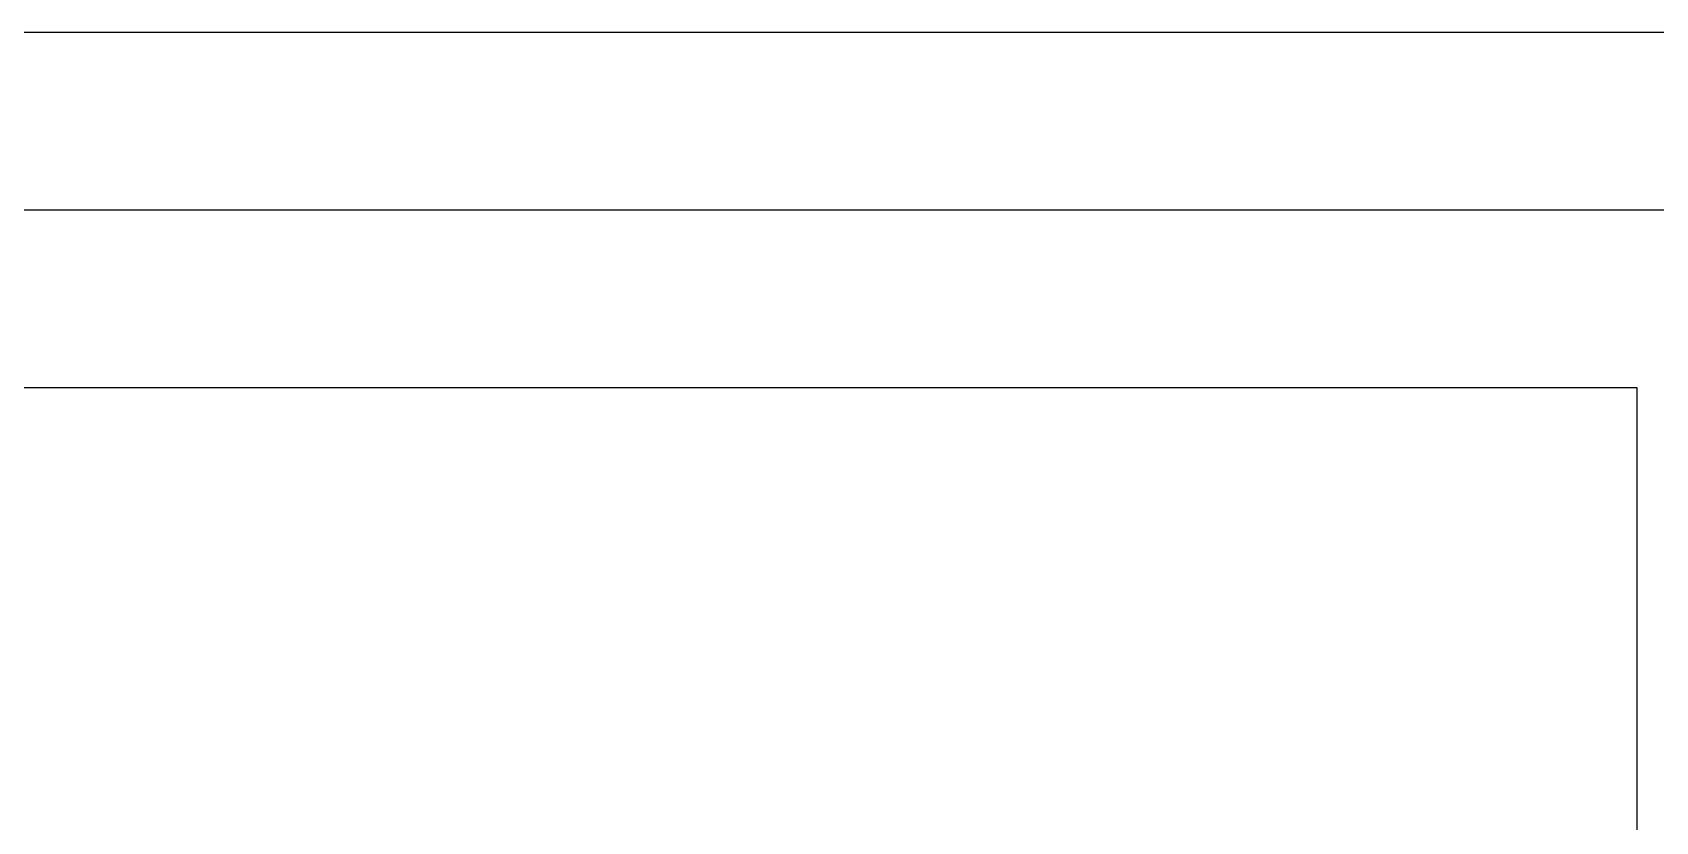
# Model space of a CAD drawing. Header units: inches. Extents: x -50945 to 250244, y -404780 to 18493.
# Drawn here: x 46036 to 47133, y -320823 to -320290 of the extents above; entities that cross this region are included whole.
import ezdxf

# ---------------------------------------------------------------- set-up
doc = ezdxf.new("R2010")
doc.units = ezdxf.units.IN
doc.header["$MEASUREMENT"] = 0
doc.linetypes.add('DOTE', pattern=[2.42, 2, -0.2, 0.02, -0.2])
for name, color, linetype in [('D-ARCHI', 250, 'Continuous'), ('IBS-003-建筑窗框', 3, 'Continuous'), ('IBS-63-原建筑窗', 63, 'Continuous')]:
    doc.layers.add(name, color=color, linetype=linetype)

msp = doc.modelspace()

# ---------------------------------------------------------------- linework, layer by layer
at = {"layer": 'D-ARCHI', "color": 251, "linetype": 'DOTE', "lineweight": 5, "ltscale": 200}
msp.add_line((52870.5, -320410.16), (32543.24, -320410.16), dxfattribs=at)
at = {"layer": 'IBS-003-建筑窗框', "color": 251, "ltscale": 10}
for p, q in [((47350.5, -320290.16), (41810.5, -320290.16)), ((47120.5, -320530.16), (42050.5, -320530.16)), ((47120.5, -321790.4), (47120.5, -320530.16))]:
    msp.add_line(p, q, dxfattribs=at)
at = {"layer": 'IBS-63-原建筑窗'}
msp.add_line((47240.5, -320410.16), (41930.5, -320410.16), dxfattribs=at)

doc.saveas('drawing.dxf')
